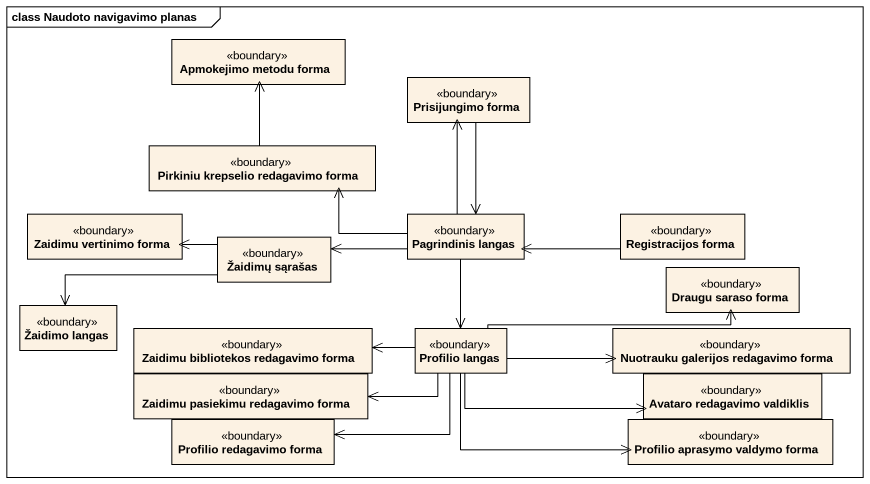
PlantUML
@startuml
mainframe class Naudoto navigavimo planas
hide circle
hide empty members
class "Apmokejimo metodu forma" as Apmokejimo_metodu_forma <<boundary>>
class "Prisijungimo forma" as Prisijungimo_forma <<boundary>>
class "Pirkiniu krepselio redagavimo forma" as Pirkiniu_krepselio <<boundary>>
class "Zaidimu vertinimo forma" as Zaidimu_vertinimo_forma <<boundary>>
class "Žaidimų sąrašas" as Žaidimų_sąrašas <<boundary>>
class "Pagrindinis langas" as Pagrindinis_langas <<boundary>>
class "Registracijos forma" as Registracijos_forma <<boundary>>
class "Draugu saraso forma" as Draugu_saraso_forma <<boundary>>
class "Žaidimo langas" as Žaidimo_langas <<boundary>>
class "Zaidimu bibliotekos redagavimo forma" as Zaidimu_bibliotekos <<boundary>>
class "Profilio langas" as Profilio_langas <<boundary>>
class "Nuotrauku galerijos redagavimo forma" as Nuotrauku_galerijos <<boundary>>
class "Zaidimu pasiekimu redagavimo forma" as Zaidimu_pasiekimu <<boundary>>
class "Avataro redagavimo valdiklis" as Avataro_redagavimo_valdiklis <<boundary>>
class "Profilio redagavimo forma" as Profilio_redagavimo_forma <<boundary>>
class "Profilio aprasymo valdymo forma" as Profilio_aprasymo_valdymo <<boundary>>
Prisijungimo_forma --> Pagrindinis_langas
Pirkiniu_krepselio -up-> Apmokejimo_metodu_forma
Žaidimų_sąrašas -left-> Zaidimu_vertinimo_forma
Žaidimų_sąrašas -left-> Žaidimo_langas
Pagrindinis_langas -up-> Prisijungimo_forma
Pagrindinis_langas -left-> Pirkiniu_krepselio
Pagrindinis_langas -left-> Žaidimų_sąrašas
Pagrindinis_langas --> Profilio_langas
Registracijos_forma -left-> Pagrindinis_langas
Profilio_langas -right-> Draugu_saraso_forma
Profilio_langas -left-> Zaidimu_bibliotekos
Profilio_langas -right-> Nuotrauku_galerijos
Profilio_langas -left-> Zaidimu_pasiekimu
Profilio_langas -right-> Avataro_redagavimo_valdiklis
Profilio_langas -left-> Profilio_redagavimo_forma
Profilio_langas -right-> Profilio_aprasymo_valdymo
@enduml
